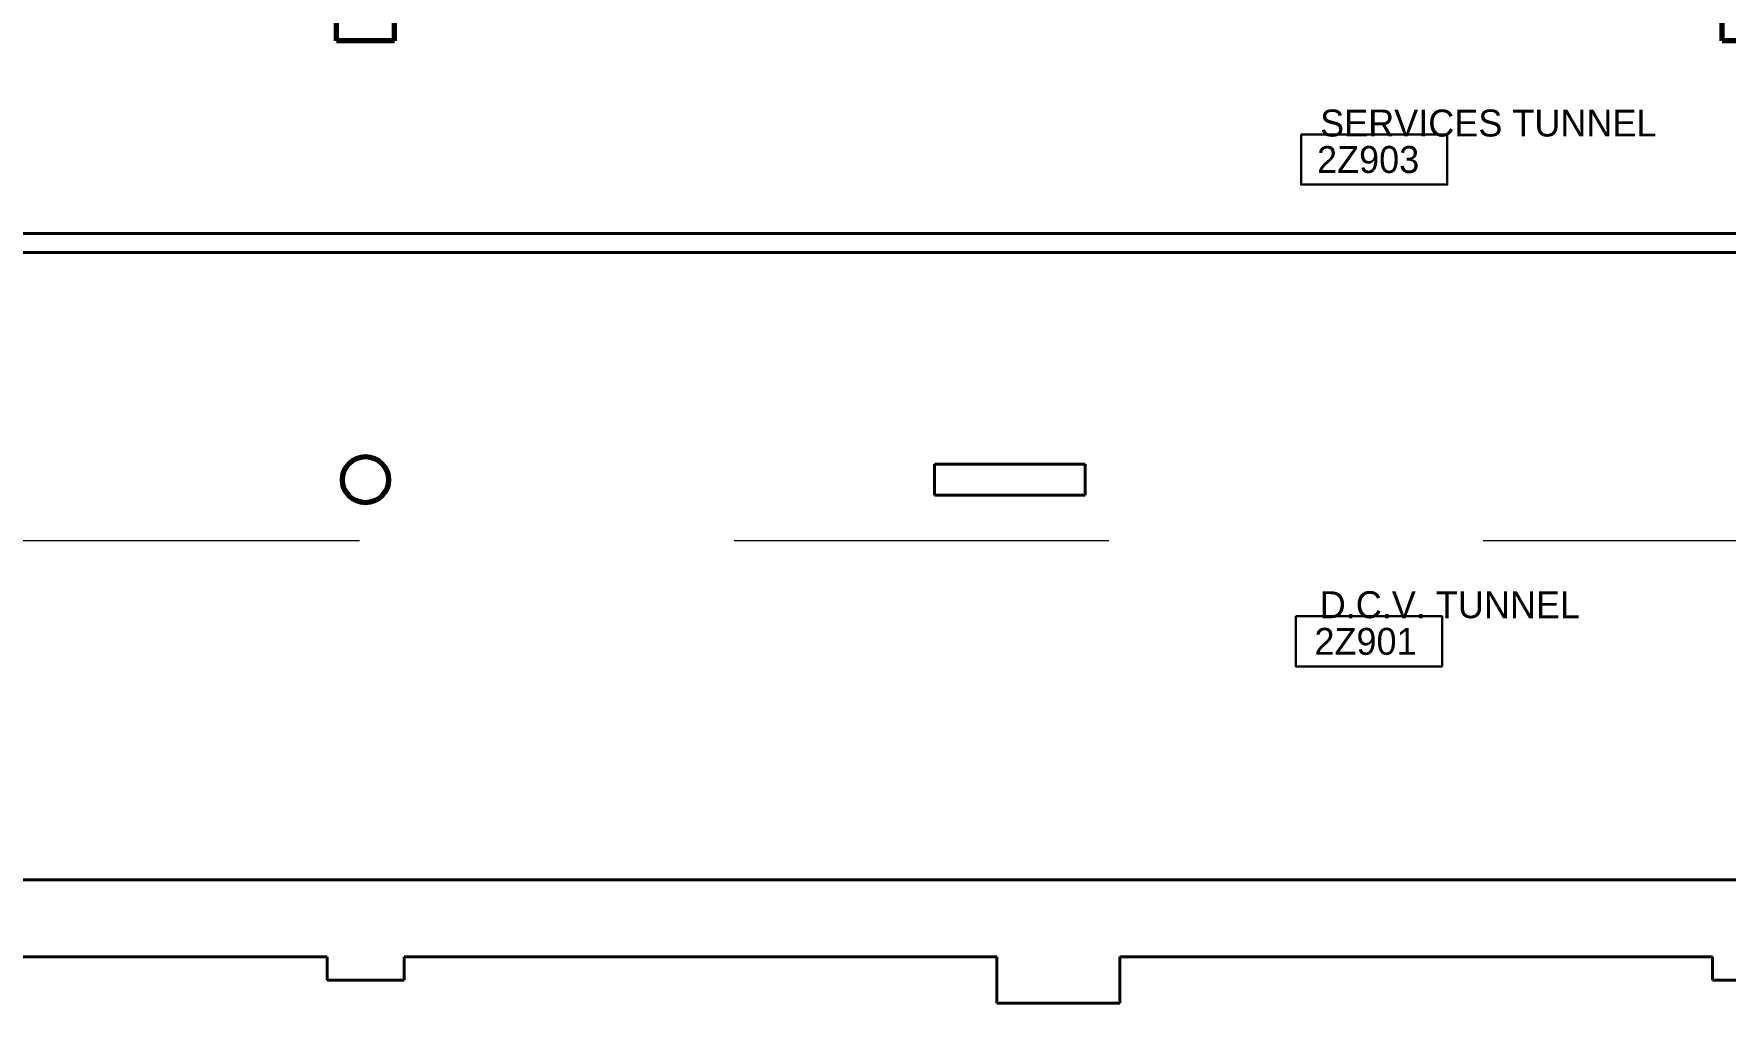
# Model space of a CAD drawing. Header units: metres. Extents: x 1807 to 3745, y 842 to 1968.
# Drawn here: x 3172.69 to 3194.66, y 1403.2 to 1415.79 of the extents above; entities that cross this region are included whole.
import ezdxf
from ezdxf.enums import TextEntityAlignment as Align

# ---------------------------------------------------------------- set-up
doc = ezdxf.new("R2010")
doc.units = ezdxf.units.M
doc.header["$MEASUREMENT"] = 0
doc.linetypes.add('DGN2', pattern=[9.732586, 4.866293, -4.866293])
for name, color, linetype, lineweight in [('Level 1', 7, 'Continuous', 0), ('Level 31', 7, 'Continuous', 0), ('Level 33', 7, 'Continuous', 0), ('TRIRIGA DOOR BOX', 7, 'Continuous', 0)]:
    doc.layers.add(name, color=color, linetype=linetype, lineweight=lineweight)
doc.styles.add('Style-CHAR_FAST_FONT', font='CHAR_FAST_FONT.shx', dxfattribs={"height": 0.2})

msp = doc.modelspace()

# ---------------------------------------------------------------- linework, layer by layer
at = {"layer": 'Level 1', "color": 7, "linetype": 'Continuous', "lineweight": 70}
for p, q in [((3176.625, 1415.7), (3176.625, 1416.3)), ((3177.375, 1415.7), (3177.375, 1416.3)), ((3194.625, 1415.7), (3194.625, 1416.3)), ((3177.375, 1415.7), (3176.625, 1415.7)), ((3195.375, 1415.7), (3194.625, 1415.7))]:
    msp.add_line(p, q, dxfattribs=at)
at = {"layer": 'Level 1', "color": 7, "linetype": 'Continuous', "lineweight": 40}
for p, q in [((3255.012, 1413.2), (3124.55, 1413.2)), ((3254.838, 1412.95), (3124.55, 1412.95)), ((3184.39, 1410.2), (3186.35, 1410.2)), ((3184.39, 1409.8), (3184.39, 1410.2)), ((3186.35, 1409.8), (3186.35, 1410.2)), ((3184.39, 1409.8), (3186.35, 1409.8)), ((3166.463, 1404.8), (3243.25, 1404.8)), ((3166.463, 1404.8), (3243.25, 1404.8)), ((3176.5, 1403.8), (3168.8, 1403.8)), ((3176.5, 1403.8), (3176.5, 1403.5)), ((3185.2, 1403.8), (3177.5, 1403.8)), ((3177.5, 1403.5), (3177.5, 1403.8)), ((3185.2, 1403.8), (3185.2, 1403.2)), ((3186.8, 1403.8), (3186.8, 1403.2)), ((3194.5, 1403.8), (3186.8, 1403.8)), ((3194.5, 1403.8), (3194.5, 1403.5)), ((3176.5, 1403.5), (3177.5, 1403.5)), ((3194.5, 1403.5), (3195.5, 1403.5)), ((3185.2, 1403.2), (3186.8, 1403.2))]:
    msp.add_line(p, q, dxfattribs=at)
at = {"layer": 'Level 1', "color": 7, "linetype": 'DGN2', "lineweight": 0}
msp.add_line((3094.195, 1409.21), (3250.705, 1409.21), dxfattribs=at)
at = {"layer": 'Level 1', "color": 7, "linetype": 'Continuous', "lineweight": 13}
msp.add_line((2672.7, 1404.8), (3243.25, 1404.8), dxfattribs=at)
at = {"layer": 'Level 1', "color": 7, "linetype": 'Continuous', "lineweight": 70}
msp.add_circle((3177, 1410), 0.3, dxfattribs=at)
at = {"layer": 'TRIRIGA DOOR BOX', "color": 251, "linetype": 'Continuous', "lineweight": 30, "true_color": 0x555555}
for points in [[(3189.153, 1414.484), (3191.053, 1414.484), (3191.053, 1413.834), (3189.153, 1413.834)], [(3189.084, 1408.225), (3190.984, 1408.225), (3190.984, 1407.575), (3189.084, 1407.575)]]:
    msp.add_lwpolyline(points, close=True, dxfattribs=at)

# ---------------------------------------------------------------- texts
at = {"layer": 'Level 31', "color": 7, "linetype": 'Continuous', "lineweight": 30, "style": 'Style-CHAR_FAST_FONT'}
for s, p in [('SERVICES TUNNEL', (3189.401, 1414.633)), ('D.C.V. TUNNEL', (3189.396, 1408.376))]:
    msp.add_text(s, height=0.35, dxfattribs=at).set_placement(p, align=Align.MIDDLE_LEFT)
at = {"layer": 'Level 33', "color": 7, "linetype": 'Continuous', "lineweight": 13, "style": 'Style-CHAR_FAST_FONT'}
for s, p in [('2Z903', (3189.361, 1414.159)), ('2Z901', (3189.327, 1407.9))]:
    msp.add_text(s, height=0.35, dxfattribs=at).set_placement(p, align=Align.MIDDLE_LEFT)

doc.saveas('drawing.dxf')
